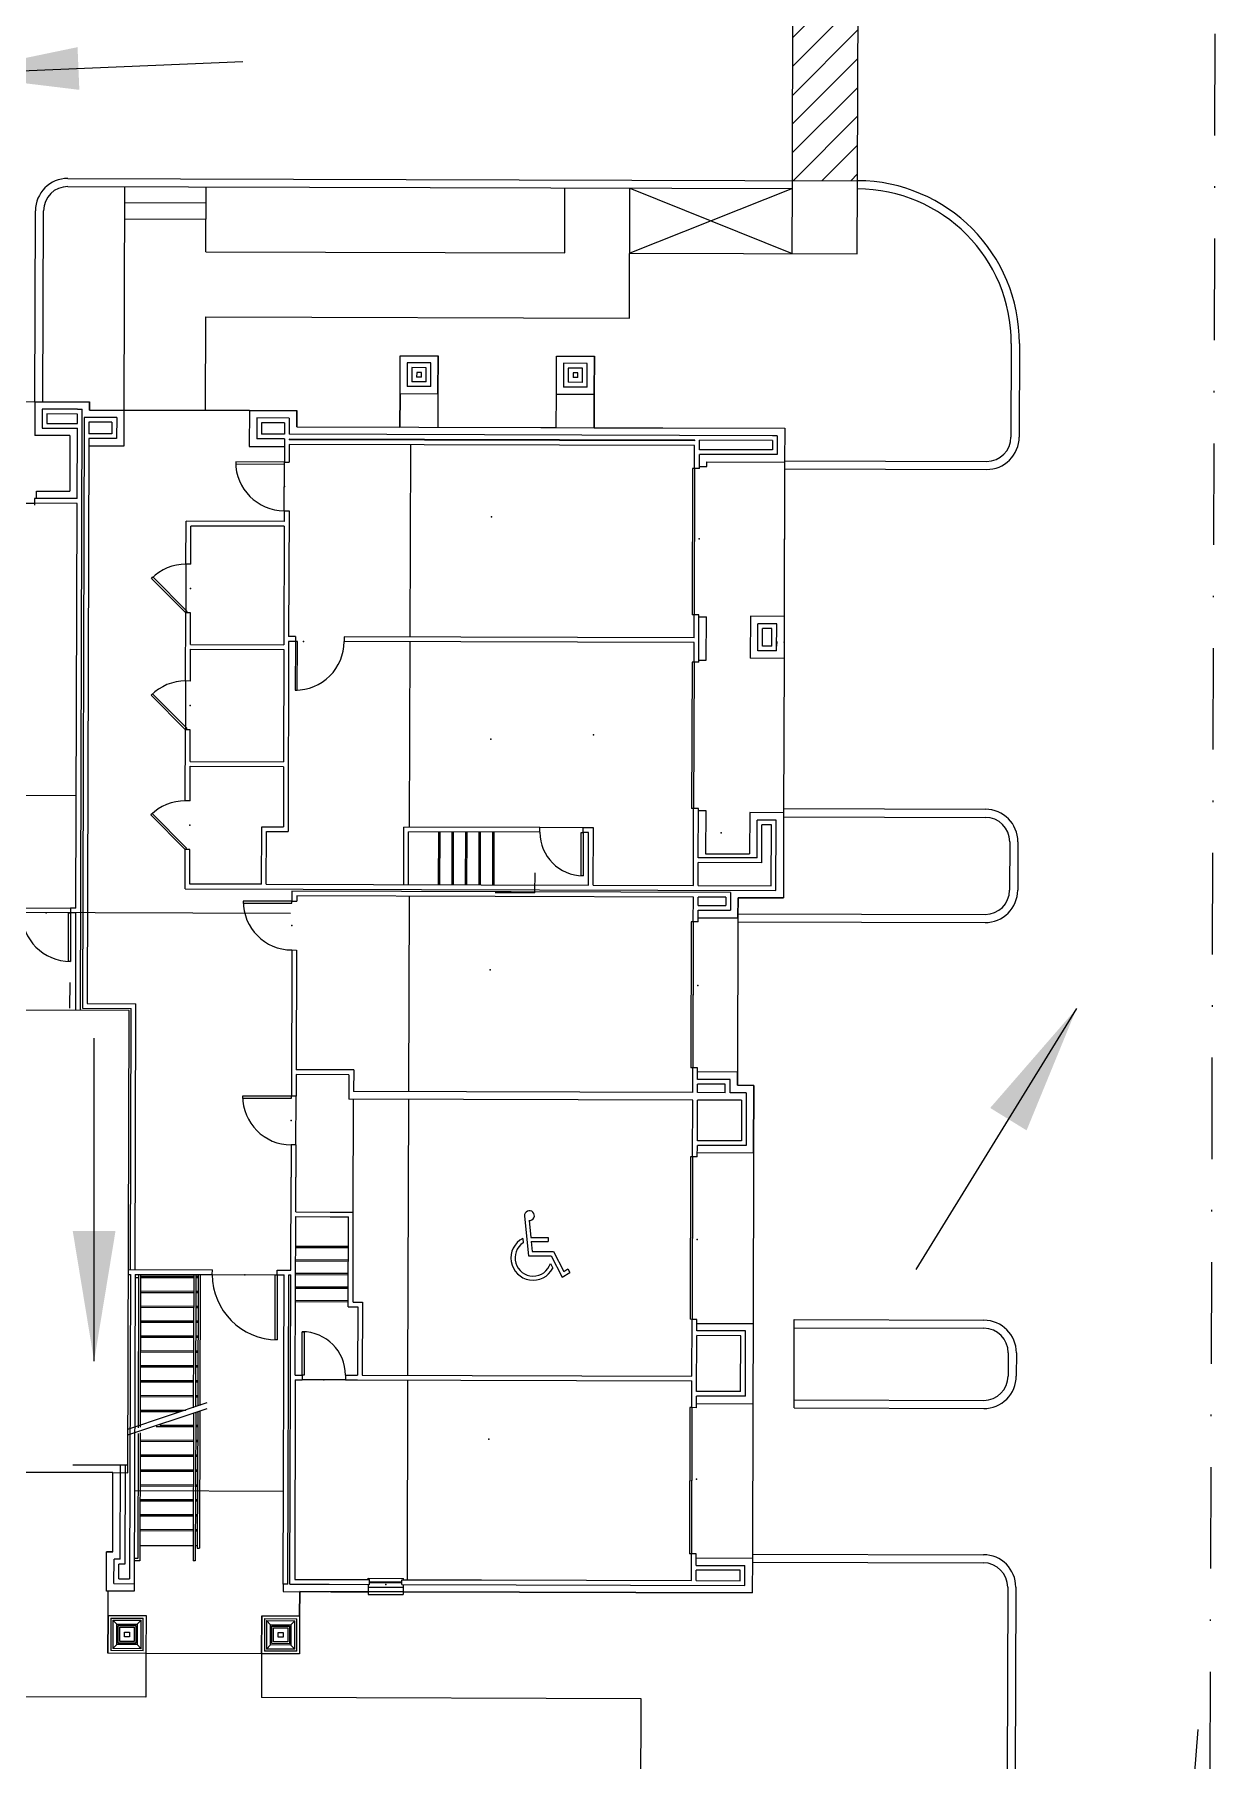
# Model space of a CAD drawing. Header units: feet. Extents: x 26064 to 27719, y 16802 to 28989.
# Drawn here: x 27340.8 to 27413.4, y 17463.2 to 17569.4 of the extents above; entities that cross this region are included whole.
import ezdxf

# ---------------------------------------------------------------- set-up
doc = ezdxf.new("R2010")
doc.units = ezdxf.units.FT
doc.header["$LTSCALE"] = 50
doc.header["$MEASUREMENT"] = 0
doc.header["$PDSIZE"] = -0.5
doc.linetypes.add('CENTERPL', pattern=[0.25, 0.125, -0.0625, 0, -0.0625])
for name, color, linetype in [('BUILDING-INTERIOR', 251, 'Continuous'), ('BUILDINGS', 5, 'Continuous'), ('CL-ROADS', 9, 'CENTERPL'), ('CURB-B', 4, 'Continuous'), ('CURB-F', 32, 'Continuous'), ('PAINT-MARKINGS', 32, 'Continuous'), ('SD-STRUCTURE', 6, 'Continuous'), ('SIDEWALK', 9, 'Continuous'), ('STEPS', 7, 'Continuous')]:
    doc.layers.add(name, color=color, linetype=linetype)
doc.styles.add('ls80', font='simplex', dxfattribs={"oblique": 15, "height": 4})
doc.dimstyles.new('dim', dxfattribs={"dimtxt": 0.18, "dimasz": 0.16, "dimexe": 0.0625, "dimexo": 0.0625, "dimgap": 0.03, "dimtad": 3, "dimdec": 4, "dimzin": 0, "dimdsep": 46, "dimtxsty": 'ls80', "dimcen": 0.09, "dimclrd": 256, "dimclre": 256, "dimclrt": 256, "dimaunit": 1, "dimadec": 4, "dimazin": 0, "dimtfac": 1, "dimtdec": 4, "dimtofl": 0, "dimtmove": 2, "dimatfit": 3, "dimfxl": 0, "dimtolj": 1, "dimtzin": 0, "dimlwd": -1, "dimlwe": -1, "dimarcsym": 0})

# ---------------------------------------------------------------- blocks, each defined once
blk = doc.blocks.new('HCSYMBOL')
at = {"layer": 'BUILDING-INTERIOR', "ltscale": 3}
for p, q in [((-6.3, 30.9, -0.7), (-3.3, 1.7, -0.7)), ((-2.9, 27.7, -0.7), (-1.7, 15.1, -0.7)), ((-7.7, 14.5, -0.7), (-7.3, 11.3, -0.7)), ((-1.7, 15.1, -0.7), (11.2, 15.1, -0.7)), ((11.2, 15.1, -0.7), (11.2, 12.1, -0.7)), ((-3.3, 1.7, -0.7), (13.3, 1.7, -0.7)), ((-1.4, 12.1, -0.7), (-0.6, 4.7, -0.7)), ((-1.4, 12.1, -0.7), (11.2, 12.1, -0.7)), ((-0.6, 4.7, -0.7), (15.1, 4.7, -0.7)), ((13.3, 1.7, -0.7), (21.4, -14.2, -0.7)), ((15.1, 4.7, -0.7), (22.6, -9.9, -0.7)), ((12.8, -4, -0.7), (14.6, -7.6, -0.7)), ((21.4, -14.2, -0.7), (27.2, -10.6, -0.7)), ((22.6, -9.9, -0.7), (25.6, -8.1, -0.7)), ((25.6, -8.1, -0.7), (27.2, -10.6, -0.7))]:
    blk.add_line(p, q, dxfattribs=at)
for centre, radius, start, end in [((-2.7, 31.3, -0.7), 3.64, 264.2917, 185.7083), ((-2.7, 31.3, -0.7), 3.64, 264.2917, 185.7083), ((0, 0, -0.7), 16.4, 117.7581, 332.5132), ((0, 0, -0.7), 13.4, 123.044, 342.5456)]:
    blk.add_arc(centre, radius, start, end, dxfattribs=at)

msp = doc.modelspace()

# ---------------------------------------------------------------- hatches: boundary and pattern name
at = {"layer": 'PAINT-MARKINGS'}
h = msp.add_hatch(dxfattribs=at)
h.set_pattern_fill('ANSI31', scale=10, style=0)
h.paths.add_polyline_path([(27387.39314, 17560.43336), (27391.39312, 17560.42168), (27391.52159, 17604.43701), (27387.5216, 17604.44869)])

# ---------------------------------------------------------------- linework, layer by layer
at = {"layer": 'BUILDING-INTERIOR', "color": 7, "ltscale": 12}
for p, q in [((27363.24576, 17547.31784), (27363.25257, 17549.65027)), ((27363.25257, 17549.65027), (27365.585, 17549.64347)), ((27365.5782, 17547.31103), (27365.585, 17549.64347)), ((27372.86706, 17547.28976), (27372.87386, 17549.62219)), ((27372.87386, 17549.62219), (27375.2063, 17549.61539)), ((27375.19949, 17547.28295), (27375.2063, 17549.61539)), ((27363.68862, 17549.21167), (27363.68437, 17547.75389)), ((27365.14636, 17549.20741), (27363.68862, 17549.21167)), ((27363.97933, 17548.91926), (27363.97677, 17548.04459)), ((27364.85395, 17548.91671), (27363.97933, 17548.91926)), ((27363.97933, 17548.91926), (27363.97933, 17548.91926)), ((27364.27003, 17548.62686), (27364.26918, 17548.3353)), ((27364.56154, 17548.626), (27364.27003, 17548.62686)), ((27364.56069, 17548.33445), (27364.56154, 17548.626)), ((27364.85139, 17548.04204), (27364.85395, 17548.91671)), ((27364.85139, 17548.04204), (27364.85395, 17548.91671)), ((27365.1421, 17547.74964), (27365.14636, 17549.20741)), ((27373.30992, 17549.18359), (27373.30567, 17547.72581)), ((27374.76765, 17549.17933), (27373.30992, 17549.18359)), ((27373.60062, 17548.89118), (27373.59807, 17548.01651)), ((27374.47525, 17548.88863), (27373.60062, 17548.89118)), ((27373.60062, 17548.89118), (27373.60062, 17548.89118)), ((27373.89133, 17548.59877), (27373.89048, 17548.30722)), ((27374.18284, 17548.59792), (27373.89133, 17548.59877)), ((27374.18199, 17548.30637), (27374.18284, 17548.59792)), ((27374.47269, 17548.01396), (27374.47525, 17548.88863)), ((27374.47269, 17548.01396), (27374.47524, 17548.88863)), ((27374.76339, 17547.72156), (27374.76765, 17549.17933)), ((27365.1421, 17547.74964), (27363.68437, 17547.75389)), ((27364.85139, 17548.04204), (27363.97677, 17548.04459)), ((27364.56069, 17548.33445), (27364.26918, 17548.3353)), ((27374.76339, 17547.72156), (27373.30567, 17547.72581)), ((27374.47269, 17548.01396), (27373.59807, 17548.01651)), ((27374.18199, 17548.30637), (27373.89048, 17548.30722)), ((27340.77357, 17546.82096), (27340.76749, 17544.73842)), ((27340.77357, 17546.82096), (27344.14728, 17546.8111)), ((27341.23039, 17546.36161), (27341.22699, 17545.19539)), ((27343.39623, 17546.35529), (27341.23039, 17546.36161)), ((27343.39623, 17546.35529), (27343.68778, 17546.35443)), ((27343.57987, 17509.36865), (27343.68778, 17546.35444)), ((27344.14582, 17546.31145), (27344.14728, 17546.8111)), ((27344.14582, 17546.31145), (27346.27001, 17546.30525)), ((27346.26357, 17544.09776), (27346.27001, 17546.30525)), ((27353.97539, 17546.28277), (27346.27001, 17546.30525)), ((27353.97539, 17546.28276), (27353.96895, 17544.07527)), ((27353.97539, 17546.28276), (27356.89048, 17546.27425)), ((27363.24576, 17547.31784), (27363.23974, 17545.25612)), ((27363.24576, 17547.31784), (27365.5782, 17547.31103)), ((27365.5782, 17547.31103), (27365.57218, 17545.24931)), ((27372.86104, 17545.22803), (27372.86706, 17547.28976)), ((27372.86706, 17547.28976), (27375.19949, 17547.28295)), ((27375.19348, 17545.22123), (27375.19949, 17547.28295)), ((27341.5211, 17546.0692), (27341.5194, 17545.4861)), ((27341.5194, 17545.4861), (27343.39368, 17545.48063)), ((27343.39538, 17546.06374), (27341.5211, 17546.0692)), ((27343.39368, 17545.48063), (27343.39538, 17546.06374)), ((27343.81129, 17545.85426), (27343.70519, 17509.49325)), ((27345.81053, 17545.84843), (27343.81129, 17545.85426)), ((27344.10199, 17545.56186), (27344.09992, 17544.8538)), ((27345.51811, 17545.55773), (27344.10199, 17545.56186)), ((27345.51811, 17545.55773), (27345.51605, 17544.84966)), ((27345.81052, 17545.84843), (27345.80676, 17544.55725)), ((27354.4322, 17545.82328), (27354.42845, 17544.53211)), ((27356.43144, 17545.81745), (27354.43221, 17545.82328)), ((27354.72291, 17545.53087), (27354.72084, 17544.82281)), ((27356.13903, 17545.52674), (27354.72291, 17545.53087)), ((27356.13903, 17545.52674), (27356.13696, 17544.81866)), ((27356.43144, 17545.81745), (27356.42852, 17544.81781)), ((27356.88757, 17545.27465), (27356.89048, 17546.27425)), ((27356.88801, 17545.27465), (27386.91815, 17545.18701)), ((27342.93333, 17544.7321), (27340.76749, 17544.73842)), ((27341.22699, 17545.19539), (27343.39282, 17545.18907)), ((27342.93333, 17544.7321), (27342.92336, 17541.31676)), ((27343.38019, 17540.8574), (27343.39282, 17545.18907)), ((27344.09908, 17544.56224), (27343.9976, 17509.78395)), ((27345.80676, 17544.55725), (27344.09908, 17544.56224)), ((27345.51605, 17544.84966), (27344.09992, 17544.8538)), ((27356.13612, 17544.52711), (27354.42845, 17544.53211)), ((27356.13696, 17544.81866), (27354.72084, 17544.82281)), ((27356.13612, 17544.52711), (27356.13199, 17543.111)), ((27356.42671, 17544.19305), (27356.42354, 17543.11015)), ((27381.37543, 17544.12026), (27356.42671, 17544.19307)), ((27356.42768, 17544.52626), (27356.42756, 17544.48461)), ((27381.37628, 17544.41181), (27356.42756, 17544.48461)), ((27381.3764, 17544.45346), (27356.42768, 17544.52626)), ((27386.45863, 17544.73019), (27356.42852, 17544.81781)), ((27363.88216, 17544.17132), (27363.84764, 17532.34252)), ((27381.37628, 17544.41181), (27381.3764, 17544.45346)), ((27381.66625, 17543.8695), (27381.66796, 17544.45261)), ((27386.16625, 17544.43948), (27381.66796, 17544.45261)), ((27386.16625, 17544.43948), (27386.16454, 17543.85637)), ((27386.45863, 17544.73019), (27386.16708, 17544.73104)), ((27386.45863, 17544.73019), (27386.45525, 17543.56396)), ((27386.91815, 17545.18701), (27386.91207, 17543.10447)), ((27344.09775, 17544.10408), (27346.26357, 17544.09776)), ((27353.13314, 17543.11975), (27353.13278, 17542.9948)), ((27356.13199, 17543.111), (27353.13314, 17543.11975)), ((27353.96895, 17544.07527), (27356.13479, 17544.06895)), ((27356.12324, 17540.11215), (27356.132, 17543.111)), ((27356.13163, 17542.98605), (27356.13199, 17543.111)), ((27356.13199, 17543.111), (27356.42354, 17543.11015)), ((27381.37129, 17542.70404), (27381.37543, 17544.12026)), ((27381.66285, 17542.70319), (27381.6654, 17543.57794)), ((27386.45525, 17543.56396), (27381.6654, 17543.57794)), ((27386.16454, 17543.85637), (27381.66625, 17543.8695)), ((27382.12137, 17542.8269), (27382.12222, 17543.11845)), ((27382.12222, 17543.11845), (27386.91207, 17543.10447)), ((27353.13278, 17542.9948), (27356.13163, 17542.98605)), ((27381.24634, 17542.70441), (27381.22011, 17533.70787)), ((27381.37129, 17542.70404), (27381.24634, 17542.70441)), ((27381.37129, 17542.70404), (27381.34506, 17533.7075)), ((27381.66285, 17542.70319), (27381.37129, 17542.70404)), ((27381.66321, 17542.82824), (27382.12137, 17542.8269)), ((27340.88114, 17540.86456), (27340.88248, 17541.32272)), ((27340.88248, 17541.32272), (27342.92336, 17541.31676)), ((27331.7588, 17540.59976), (27340.75534, 17540.5735)), ((27340.75534, 17540.5735), (27340.75497, 17540.44855)), ((27340.75619, 17540.86506), (27340.75534, 17540.5735)), ((27343.37934, 17540.56585), (27340.75534, 17540.5735)), ((27343.38019, 17540.8574), (27340.75619, 17540.86506)), ((27343.30667, 17515.65875), (27343.37934, 17540.56585)), ((27356.12324, 17540.11215), (27356.12129, 17539.44573)), ((27356.12324, 17540.11215), (27356.41479, 17540.1113)), ((27356.41479, 17540.1113), (27356.39218, 17532.36428)), ((27350.07422, 17536.81856), (27350.08194, 17539.46336)), ((27356.12129, 17539.44573), (27350.08194, 17539.46336)), ((27350.36577, 17536.81771), (27350.37264, 17539.17095)), ((27356.12044, 17539.15417), (27350.37264, 17539.17095)), ((27356.12044, 17539.15417), (27356.09918, 17531.86532)), ((27350.07422, 17536.81856), (27350.06547, 17533.81971)), ((27350.36577, 17536.81771), (27350.07422, 17536.81856)), ((27347.95115, 17535.9464), (27348.03976, 17536.0345)), ((27350.06547, 17533.81971), (27347.95115, 17535.9464)), ((27348.03976, 17536.0345), (27350.15408, 17533.90781)), ((27350.05326, 17529.63381), (27350.06547, 17533.81971)), ((27350.15408, 17533.90781), (27350.06547, 17533.81971)), ((27350.35702, 17533.81886), (27350.06547, 17533.81971)), ((27350.35138, 17531.8821), (27350.35702, 17533.81886)), ((27381.34506, 17533.7075), (27381.22011, 17533.70787)), ((27381.34093, 17532.29148), (27381.34506, 17533.7075)), ((27381.63661, 17533.70665), (27381.34506, 17533.7075)), ((27381.6281, 17530.7912), (27381.63661, 17533.70665)), ((27381.63623, 17533.58162), (27382.09438, 17533.58028)), ((27382.08661, 17530.91481), (27382.09438, 17533.58028)), ((27384.80182, 17533.6142), (27384.79428, 17531.03188)), ((27386.88435, 17533.60813), (27384.80182, 17533.6142)), ((27386.88435, 17533.60813), (27386.87682, 17531.0258)), ((27385.2538, 17531.4887), (27385.25864, 17533.15471)), ((27386.42486, 17533.15131), (27385.25864, 17533.15471)), ((27385.5462, 17531.7794), (27385.54934, 17532.8623)), ((27386.13245, 17532.8606), (27385.54934, 17532.8623)), ((27386.12931, 17531.7777), (27386.13245, 17532.8606)), ((27386.42002, 17531.48529), (27386.42486, 17533.15131)), ((27350.34481, 17529.63296), (27350.35053, 17531.59054)), ((27350.35053, 17531.59054), (27356.09833, 17531.57377)), ((27350.35138, 17531.8821), (27356.09918, 17531.86532)), ((27356.09833, 17531.57377), (27356.07815, 17524.65976)), ((27356.39134, 17532.07272), (27356.35718, 17520.36888)), ((27356.80785, 17532.07151), (27356.39134, 17532.07272)), ((27356.80869, 17532.36306), (27356.39218, 17532.36428)), ((27356.80785, 17532.07151), (27356.7991, 17529.07266)), ((27356.80869, 17532.36306), (27356.80785, 17532.07151)), ((27356.9328, 17532.07114), (27356.80785, 17532.07151)), ((27356.92405, 17529.0723), (27356.9328, 17532.07114)), ((27359.80754, 17532.35431), (27359.80669, 17532.06276)), ((27381.34007, 17531.99993), (27359.80669, 17532.06276)), ((27381.34093, 17532.29148), (27359.80754, 17532.35431)), ((27363.8468, 17532.05097), (27363.81349, 17520.63868)), ((27381.33655, 17530.79205), (27381.34007, 17531.99993)), ((27386.42002, 17531.48529), (27385.2538, 17531.4887)), ((27386.12931, 17531.7777), (27385.5462, 17531.7794)), ((27386.4217, 17532.06751), (27386.42086, 17531.77595)), ((27381.2116, 17530.79241), (27381.18534, 17521.79587)), ((27381.33655, 17530.79205), (27381.2116, 17530.79241)), ((27381.33655, 17530.79205), (27381.31029, 17521.79551)), ((27381.6281, 17530.7912), (27381.33655, 17530.79205)), ((27381.62845, 17530.91615), (27382.08661, 17530.91481)), ((27386.87682, 17531.0258), (27384.79428, 17531.03188)), ((27350.05326, 17529.63381), (27350.0445, 17526.63497)), ((27350.34481, 17529.63296), (27350.05326, 17529.63381)), ((27347.93019, 17528.76165), (27348.01881, 17528.84975)), ((27350.04451, 17526.63497), (27347.93019, 17528.76165)), ((27348.01881, 17528.84975), (27350.13312, 17526.72306)), ((27356.7991, 17529.07266), (27356.92405, 17529.0723)), ((27350.03174, 17522.26165), (27350.04451, 17526.63497)), ((27350.13312, 17526.72306), (27350.04451, 17526.63497)), ((27350.33606, 17526.63411), (27350.04451, 17526.63497)), ((27350.33035, 17524.67653), (27350.33606, 17526.63411)), ((27350.3233, 17522.2608), (27350.3295, 17524.38498)), ((27350.3295, 17524.38498), (27356.0773, 17524.3682)), ((27350.33035, 17524.67653), (27356.07815, 17524.65976)), ((27356.07724, 17524.34738), (27356.06648, 17520.66129)), ((27343.32684, 17522.57276), (27330.54011, 17522.61006)), ((27350.3233, 17522.2608), (27350.03174, 17522.26165)), ((27347.90868, 17521.38949), (27347.99729, 17521.47759)), ((27350.023, 17519.2628), (27347.90868, 17521.38949)), ((27347.99729, 17521.47759), (27350.1116, 17519.3509)), ((27381.31029, 17521.79551), (27381.18534, 17521.79587)), ((27381.29645, 17517.04734), (27381.31029, 17521.79551)), ((27381.60185, 17521.79466), (27381.31029, 17521.79551)), ((27381.59299, 17518.75418), (27381.60185, 17521.79466)), ((27381.60146, 17521.6697), (27382.05962, 17521.66837)), ((27382.05962, 17521.66837), (27382.05184, 17519.00257)), ((27384.76657, 17521.53553), (27384.75915, 17518.99466)), ((27386.84906, 17521.52945), (27384.76657, 17521.53553)), ((27385.2166, 17518.74361), (27385.22339, 17521.07603)), ((27386.38961, 17521.07263), (27385.22339, 17521.07603)), ((27386.37698, 17516.74095), (27386.38961, 17521.07263)), ((27386.84906, 17521.52945), (27386.83374, 17516.28145)), ((27354.72334, 17517.12487), (27354.73366, 17520.66518)), ((27354.73366, 17520.66518), (27356.06648, 17520.66129)), ((27355.01489, 17517.12402), (27355.02436, 17520.37277)), ((27355.02436, 17520.37277), (27356.35718, 17520.36888)), ((27363.46995, 17517.09935), (27363.48028, 17520.63965)), ((27371.85207, 17520.61523), (27363.48028, 17520.63965)), ((27363.76151, 17517.0985), (27363.77098, 17520.34725)), ((27371.8512, 17520.32368), (27363.77098, 17520.34725)), ((27365.68692, 17520.34165), (27365.67744, 17517.09291)), ((27366.51993, 17520.33922), (27366.51045, 17517.09048)), ((27367.35295, 17520.33679), (27367.34346, 17517.08805)), ((27368.18596, 17520.33436), (27368.17648, 17517.08562)), ((27369.01897, 17520.33193), (27369.00949, 17517.08319)), ((27371.8512, 17520.32368), (27371.85207, 17520.61523)), ((27374.51771, 17520.60744), (27371.85207, 17520.61523)), ((27374.38415, 17517.65062), (27374.39191, 17520.31626)), ((27374.39191, 17520.31626), (27374.51686, 17520.3159)), ((27374.51686, 17520.3159), (27374.5091, 17517.65026)), ((27374.51686, 17520.31588), (27374.51771, 17520.60744)), ((27374.85004, 17520.31491), (27374.51686, 17520.31588)), ((27375.14245, 17520.60562), (27374.51771, 17520.60744)), ((27374.84058, 17517.06616), (27374.85004, 17520.31491)), ((27375.13212, 17517.06531), (27375.14245, 17520.60562)), ((27385.5073, 17518.4512), (27385.51409, 17520.78363)), ((27386.0972, 17520.78192), (27385.51409, 17520.78363)), ((27386.08628, 17517.03336), (27386.0972, 17520.78192)), ((27350.01595, 17516.84705), (27350.023, 17519.2628)), ((27350.1116, 17519.3509), (27350.023, 17519.2628)), ((27350.31455, 17519.26195), (27350.023, 17519.2628)), ((27350.30836, 17517.13776), (27350.31455, 17519.26195)), ((27385.2166, 17518.74361), (27381.59299, 17518.75418)), ((27382.05184, 17519.00257), (27384.75915, 17518.99466)), ((27371.54862, 17516.59663), (27371.55221, 17517.82533)), ((27374.5091, 17517.65026), (27374.38415, 17517.65062)), ((27381.58801, 17517.04648), (27381.59214, 17518.46263)), ((27385.5073, 17518.4512), (27381.59214, 17518.46263)), ((27350.01595, 17516.84705), (27386.37698, 17516.74095)), ((27354.72334, 17517.12487), (27350.30836, 17517.13776)), ((27355.01489, 17517.12402), (27374.84058, 17517.06616)), ((27356.59639, 17516.70288), (27356.59457, 17516.07813)), ((27383.586, 17516.62413), (27356.59639, 17516.70288)), ((27371.54862, 17516.59663), (27369.09121, 17516.60381)), ((27375.13212, 17517.06531), (27381.29645, 17517.04734)), ((27381.58801, 17517.04648), (27386.08628, 17517.03336)), ((27383.586, 17516.62413), (27383.58278, 17515.52039)), ((27386.37698, 17516.74095), (27386.37783, 17517.0325)), ((27356.50907, 17515.32868), (27195.1544, 17515.79952)), ((27339.97462, 17515.66848), (27342.97346, 17515.65973)), ((27342.97346, 17515.65973), (27342.97261, 17515.36817)), ((27343.30667, 17515.65875), (27342.97346, 17515.65973)), ((27353.59572, 17516.08688), (27353.59535, 17515.96193)), ((27353.59535, 17515.96193), (27356.5942, 17515.95318)), ((27356.59457, 17516.07813), (27353.59572, 17516.08688)), ((27356.5942, 17515.95318), (27356.59457, 17516.07813)), ((27356.59457, 17516.07813), (27356.88612, 17516.07728)), ((27356.88709, 17516.41048), (27356.88612, 17516.07728)), ((27381.29439, 17516.33926), (27356.88709, 17516.41048)), ((27363.80109, 17516.3903), (27363.76597, 17504.35328)), ((27381.28995, 17514.81902), (27381.29439, 17516.33926)), ((27381.58151, 17514.81817), (27381.58357, 17515.52623)), ((27381.58357, 17515.52623), (27383.58278, 17515.52039)), ((27381.58442, 17515.81778), (27381.58594, 17516.33841)), ((27381.58442, 17515.81778), (27383.29208, 17515.8128)), ((27383.2936, 17516.33343), (27381.58594, 17516.33841)), ((27383.2936, 17516.33343), (27383.29208, 17515.8128)), ((27384.03967, 17515.0609), (27384.04326, 17516.28959)), ((27384.04326, 17516.28959), (27386.83374, 17516.28145)), ((27342.83891, 17512.36969), (27342.84766, 17515.36854)), ((27342.84766, 17515.36854), (27342.97261, 17515.36817)), ((27342.97261, 17515.36817), (27342.96386, 17512.36932)), ((27343.30582, 17515.3672), (27342.97261, 17515.36817)), ((27343.28831, 17509.3695), (27343.30582, 17515.3672)), ((27381.165, 17514.81938), (27381.13874, 17505.82284)), ((27381.28995, 17514.81902), (27381.165, 17514.81938)), ((27381.28995, 17514.81902), (27381.26369, 17505.82248)), ((27381.58151, 17514.81817), (27381.28995, 17514.81902)), ((27381.58223, 17515.06807), (27384.03967, 17515.0609)), ((27342.96386, 17512.36932), (27342.83891, 17512.36969)), ((27356.58581, 17513.07929), (27356.55957, 17504.08275)), ((27356.58581, 17513.07929), (27356.87737, 17513.07843)), ((27356.87737, 17513.07843), (27356.85586, 17505.70627)), ((27342.91844, 17511.07827), (27342.91382, 17509.49555)), ((27343.70519, 17509.49325), (27346.70401, 17509.4845)), ((27343.9976, 17509.78395), (27346.99643, 17509.7752)), ((27346.65709, 17493.40734), (27346.70401, 17509.4845)), ((27346.94865, 17493.40648), (27346.99643, 17509.7752)), ((27356.85501, 17505.41471), (27356.85112, 17504.0819)), ((27360.10376, 17505.40524), (27356.85501, 17505.41471)), ((27360.39617, 17505.69595), (27356.85586, 17505.70627)), ((27360.10376, 17505.40524), (27360.09939, 17503.90582)), ((27360.39617, 17505.69595), (27360.39228, 17504.36312)), ((27381.26369, 17505.82248), (27381.13874, 17505.82284)), ((27381.25926, 17504.30223), (27381.26369, 17505.82248)), ((27381.55525, 17505.82163), (27381.26369, 17505.82248)), ((27381.55318, 17505.11357), (27381.55525, 17505.82163)), ((27383.55241, 17505.10773), (27381.55318, 17505.11357)), ((27384.01195, 17505.56455), (27381.55452, 17505.57172)), ((27383.55004, 17504.29555), (27383.55241, 17505.10773)), ((27384.00958, 17504.75237), (27384.01195, 17505.56455)), ((27353.56072, 17504.09149), (27353.56035, 17503.96654)), ((27353.56035, 17503.96654), (27356.5592, 17503.9578)), ((27356.55957, 17504.08275), (27353.56072, 17504.09149)), ((27356.5592, 17503.9578), (27356.55957, 17504.08275)), ((27356.85112, 17504.0819), (27356.55957, 17504.08275)), ((27356.84237, 17501.08306), (27356.85112, 17504.0819)), ((27381.25792, 17503.84408), (27360.09939, 17503.90582)), ((27360.37064, 17496.94931), (27360.39094, 17503.90497)), ((27381.25926, 17504.30223), (27360.39228, 17504.36312)), ((27363.76463, 17503.89512), (27363.71505, 17486.90166)), ((27381.24771, 17500.34542), (27381.25792, 17503.84408)), ((27381.54218, 17501.34418), (27381.54947, 17503.84322)), ((27384.25677, 17503.83532), (27381.54947, 17503.84322)), ((27381.55081, 17504.30138), (27381.55233, 17504.82201)), ((27383.25849, 17504.2964), (27381.55081, 17504.30138)), ((27383.26001, 17504.81703), (27381.55233, 17504.82201)), ((27383.25849, 17504.2964), (27383.26001, 17504.81703)), ((27384.54966, 17504.29263), (27383.55004, 17504.29555)), ((27385.00918, 17504.74945), (27384.00958, 17504.75237)), ((27384.25677, 17503.83532), (27384.24947, 17501.33628)), ((27384.54966, 17504.29263), (27384.54018, 17501.04388)), ((27384.99704, 17500.58438), (27385.00918, 17504.74945)), ((27356.55082, 17501.08391), (27356.54499, 17499.09058)), ((27356.84237, 17501.08306), (27356.55082, 17501.08391)), ((27356.84237, 17501.08306), (27356.83655, 17499.08973)), ((27381.53926, 17500.34457), (27381.54133, 17501.05263)), ((27384.54018, 17501.04388), (27381.54133, 17501.05263)), ((27384.24947, 17501.33628), (27381.54218, 17501.34418)), ((27381.12276, 17500.34578), (27381.09358, 17490.34963)), ((27381.24771, 17500.34542), (27381.12276, 17500.34578)), ((27381.24771, 17500.34542), (27381.21853, 17490.34926)), ((27381.53926, 17500.34457), (27381.24771, 17500.34542)), ((27384.99704, 17500.58438), (27381.53999, 17500.59447)), ((27356.52825, 17493.37853), (27356.54492, 17499.09058)), ((27356.83025, 17496.96018), (27356.83646, 17499.08973)), ((27356.80096, 17486.92238), (27356.8294, 17496.66863)), ((27356.8294, 17496.66863), (27358.9505, 17496.66244)), ((27356.83025, 17496.96018), (27358.95135, 17496.954)), ((27358.95049, 17496.66189), (27360.07823, 17496.6586)), ((27358.95134, 17496.95345), (27360.37064, 17496.94931)), ((27360.06207, 17491.11905), (27360.07823, 17496.6586)), ((27360.35447, 17491.40976), (27360.37064, 17496.94931)), ((27360.07264, 17494.74266), (27356.82389, 17494.75214)), ((27346.53214, 17493.4077), (27351.69684, 17493.39263)), ((27351.69599, 17493.10107), (27351.69684, 17493.39263)), ((27355.69445, 17493.0894), (27355.6953, 17493.38096)), ((27355.6953, 17493.38096), (27356.52832, 17493.37853)), ((27360.07021, 17493.90965), (27356.82146, 17493.91913)), ((27346.53129, 17493.11615), (27346.65624, 17493.11578)), ((27346.65624, 17493.11578), (27346.60148, 17474.37356)), ((27346.94779, 17493.11493), (27346.89218, 17474.08115)), ((27346.94779, 17493.11493), (27351.69599, 17493.10107)), ((27351.69599, 17493.10107), (27355.69445, 17493.0894)), ((27355.55782, 17489.09131), (27355.5695, 17493.08977)), ((27355.5695, 17493.08977), (27355.69445, 17493.0894)), ((27355.69445, 17493.0894), (27355.68277, 17489.09095)), ((27355.69445, 17493.0894), (27356.11089, 17493.08819)), ((27356.05533, 17474.0544), (27356.11089, 17493.08819)), ((27356.34688, 17474.05355), (27356.40244, 17493.08734)), ((27356.40244, 17493.08734), (27356.52739, 17493.08697)), ((27356.47183, 17474.05319), (27356.5274, 17493.08697)), ((27356.5274, 17493.08697), (27356.52747, 17493.08697)), ((27360.06536, 17492.24362), (27356.81661, 17492.2531)), ((27360.06779, 17493.07663), (27356.81904, 17493.08611)), ((27360.06293, 17491.41061), (27356.81418, 17491.42009)), ((27360.06207, 17491.11905), (27360.64518, 17491.11735)), ((27360.35447, 17491.40976), (27360.93758, 17491.40806)), ((27360.64518, 17491.11735), (27360.63289, 17486.91065)), ((27360.93758, 17491.40806), (27360.92445, 17486.9098)), ((27381.21853, 17490.34926), (27381.09358, 17490.34963)), ((27381.20832, 17486.8506), (27381.21853, 17490.34926)), ((27381.51009, 17490.34841), (27381.21853, 17490.34926)), ((27381.50802, 17489.64035), (27381.51009, 17490.34841)), ((27381.50936, 17490.09851), (27384.96639, 17490.08842)), ((27384.96639, 17490.08842), (27384.95198, 17485.15281)), ((27355.68277, 17489.09095), (27355.55782, 17489.09131)), ((27357.21743, 17486.92119), (27357.22523, 17489.58683)), ((27357.22523, 17489.58683), (27357.35019, 17489.58647)), ((27357.35019, 17489.58647), (27357.34239, 17486.92082)), ((27381.49714, 17485.91261), (27381.50717, 17489.34879)), ((27384.21446, 17489.34089), (27381.50717, 17489.34879)), ((27384.50687, 17489.6316), (27381.50802, 17489.64035)), ((27384.20443, 17485.90471), (27384.21446, 17489.34089)), ((27384.49514, 17485.6123), (27384.50687, 17489.6316)), ((27356.80096, 17486.92238), (27357.21746, 17486.92116)), ((27357.21743, 17486.92117), (27357.2166, 17486.62962)), ((27357.34239, 17486.92082), (27357.21743, 17486.92119)), ((27359.8831, 17486.91341), (27359.88225, 17486.62185)), ((27359.8831, 17486.91341), (27360.6329, 17486.91065)), ((27359.8831, 17486.91341), (27360.6329, 17486.91065)), ((27360.92445, 17486.9098), (27381.20832, 17486.8506)), ((27356.8001, 17486.63083), (27356.76426, 17474.34387)), ((27356.8001, 17486.63083), (27357.21661, 17486.62961)), ((27359.88225, 17486.62185), (27357.2166, 17486.62962)), ((27359.88225, 17486.62186), (27381.20747, 17486.55905)), ((27359.88225, 17486.62185), (27360.63205, 17486.6191)), ((27363.7142, 17486.6101), (27363.67835, 17474.32316)), ((27381.20267, 17484.91384), (27381.20747, 17486.55905)), ((27384.20443, 17485.90471), (27381.49714, 17485.91261)), ((27350.92166, 17484.69643), (27350.89708, 17476.2764)), ((27381.07772, 17484.91421), (27381.05148, 17475.91767)), ((27381.20267, 17484.91384), (27381.07772, 17484.91421)), ((27381.20267, 17484.91384), (27381.17643, 17475.9173)), ((27381.49422, 17484.91299), (27381.20267, 17484.91384)), ((27381.49422, 17484.91299), (27381.49629, 17485.62105)), ((27381.49495, 17485.1629), (27384.95198, 17485.15281)), ((27384.49514, 17485.6123), (27381.49629, 17485.62105)), ((27350.54399, 17483.73296), (27348.24999, 17483.73966)), ((27350.54639, 17484.55539), (27350.51991, 17475.48613)), ((27350.67148, 17484.6024), (27350.64486, 17475.48577)), ((27350.79389, 17483.73223), (27350.66894, 17483.7326)), ((27350.79657, 17484.64941), (27350.77212, 17476.27677)), ((27347.1274, 17483.31775), (27347.10492, 17475.62105)), ((27347.25249, 17483.36476), (27347.22951, 17475.49574)), ((27350.54131, 17482.81665), (27347.25091, 17482.82625)), ((27350.79121, 17482.81592), (27350.66626, 17482.81628)), ((27350.53864, 17481.90033), (27347.24823, 17481.90994)), ((27350.78854, 17481.8996), (27350.66359, 17481.89997)), ((27346.497, 17481.37069), (27343.11913, 17481.38055)), ((27345.56508, 17476.04258), (27345.57931, 17480.91573)), ((27346.0219, 17475.58309), (27346.0388, 17481.37255)), ((27346.33037, 17481.37118), (27346.3126, 17475.29068)), ((27350.53596, 17480.98402), (27347.24556, 17480.99362)), ((27350.78586, 17480.98329), (27350.66092, 17480.98366)), ((27350.53329, 17480.06771), (27347.24288, 17480.07731)), ((27350.78319, 17480.06698), (27350.65824, 17480.06734)), ((27350.53061, 17479.15139), (27347.24021, 17479.16099)), ((27350.78051, 17479.15066), (27350.65556, 17479.15103)), ((27350.52526, 17477.31876), (27347.23486, 17477.32837)), ((27350.52794, 17478.23508), (27347.23753, 17478.24468)), ((27350.77516, 17477.31803), (27350.65021, 17477.3184)), ((27350.77784, 17478.23435), (27350.65289, 17478.23471)), ((27350.52259, 17476.40245), (27347.23219, 17476.41205)), ((27350.77249, 17476.40172), (27350.64754, 17476.40208)), ((27350.77212, 17476.27677), (27350.89708, 17476.2764)), ((27345.18317, 17473.62797), (27345.19022, 17476.04368)), ((27345.56508, 17476.04258), (27345.19022, 17476.04368)), ((27345.64266, 17474.0848), (27345.64704, 17475.58418)), ((27346.0219, 17475.58309), (27345.64704, 17475.58418)), ((27345.93507, 17474.3755), (27345.93774, 17475.29178)), ((27346.3126, 17475.29068), (27345.93774, 17475.29178)), ((27347.22951, 17475.49574), (27346.89632, 17475.49671)), ((27347.10492, 17475.62105), (27346.89669, 17475.62166)), ((27350.64486, 17475.48577), (27350.51991, 17475.48613)), ((27381.17643, 17475.9173), (27381.05148, 17475.91767)), ((27381.17161, 17474.27209), (27381.17643, 17475.9173)), ((27381.46799, 17475.91645), (27381.17643, 17475.9173)), ((27381.46591, 17475.20839), (27381.46799, 17475.91645)), ((27381.46591, 17475.20839), (27384.46477, 17475.19964)), ((27381.46726, 17475.66655), (27384.92429, 17475.6564)), ((27384.46118, 17473.97094), (27384.46477, 17475.19964)), ((27384.92429, 17475.6564), (27384.918, 17473.51144)), ((27345.64266, 17474.0848), (27346.89218, 17474.08115)), ((27345.93507, 17474.3755), (27346.60148, 17474.37356)), ((27346.89218, 17474.08115), (27346.89085, 17473.62299)), ((27356.05537, 17474.05441), (27356.05404, 17473.59625)), ((27356.34688, 17474.05355), (27356.05533, 17474.0544)), ((27356.47183, 17474.05319), (27358.8845, 17474.04613)), ((27356.76426, 17474.34387), (27358.88535, 17474.33769)), ((27358.88535, 17474.33714), (27361.36673, 17474.3299)), ((27361.28343, 17474.33014), (27361.28368, 17474.41345)), ((27361.28368, 17474.41345), (27363.44951, 17474.40712)), ((27361.36588, 17474.03835), (27361.36673, 17474.3299)), ((27361.36625, 17474.1633), (27363.36548, 17474.15746)), ((27361.36637, 17474.20495), (27363.3656, 17474.19911)), ((27363.36511, 17474.03251), (27363.36597, 17474.32406)), ((27363.36597, 17474.32406), (27368.25993, 17474.30979)), ((27363.44927, 17474.32382), (27363.44951, 17474.40712)), ((27368.25993, 17474.30979), (27381.17161, 17474.27209)), ((27381.46317, 17474.27124), (27381.46506, 17474.91683)), ((27381.46317, 17474.27124), (27384.17048, 17474.26334)), ((27384.17236, 17474.90893), (27381.46506, 17474.91683)), ((27384.17048, 17474.26334), (27384.17236, 17474.90893)), ((27346.89085, 17473.62299), (27345.18317, 17473.62797)), ((27356.05404, 17473.59625), (27358.88316, 17473.58798)), ((27357.07005, 17472.09385), (27357.07443, 17473.59326)), ((27358.8845, 17474.04558), (27361.36588, 17474.03835)), ((27358.96967, 17473.58716), (27361.28128, 17473.58042)), ((27361.28128, 17473.58042), (27361.28079, 17473.41384)), ((27361.28079, 17473.41384), (27363.44663, 17473.40752)), ((27361.28262, 17474.0386), (27361.28128, 17473.58042)), ((27361.28258, 17474.03859), (27361.2821, 17473.87199)), ((27361.2821, 17473.87199), (27363.44793, 17473.86566)), ((27363.36511, 17474.03251), (27384.46118, 17473.97094)), ((27363.44711, 17473.57414), (27363.44663, 17473.40752)), ((27363.44845, 17474.03228), (27363.44711, 17473.57414)), ((27363.44711, 17473.57414), (27384.918, 17473.51144)), ((27363.44842, 17474.03227), (27363.44793, 17473.86566)), ((27345.27611, 17469.79581), (27345.28292, 17472.12825)), ((27345.28292, 17472.12825), (27345.27611, 17469.79581)), ((27345.27611, 17469.79581), (27345.28292, 17472.12825)), ((27345.28292, 17472.12825), (27345.27611, 17469.79581)), ((27345.28292, 17472.12825), (27347.61536, 17472.12144)), ((27345.28292, 17472.12825), (27347.61536, 17472.12144)), ((27345.44903, 17471.96116), (27345.4432, 17469.96194)), ((27345.44903, 17471.96116), (27345.4432, 17469.96194)), ((27345.44903, 17471.96116), (27347.44825, 17471.95532)), ((27345.44903, 17471.96116), (27347.44825, 17471.95532)), ((27347.44243, 17469.95609), (27347.44827, 17471.95532)), ((27347.44243, 17469.95609), (27347.44827, 17471.95532)), ((27347.61536, 17472.12144), (27347.60855, 17469.789)), ((27347.61536, 17472.12144), (27347.60855, 17469.789)), ((27354.73081, 17469.76822), (27354.73762, 17472.10065)), ((27354.73762, 17472.10065), (27354.73081, 17469.76822)), ((27354.73081, 17469.76822), (27354.73762, 17472.10065)), ((27354.73762, 17472.10065), (27354.73081, 17469.76822)), ((27354.73762, 17472.10065), (27357.07005, 17472.09385)), ((27354.73762, 17472.10065), (27357.07005, 17472.09385)), ((27354.90373, 17471.93356), (27354.8979, 17469.93434)), ((27354.90373, 17471.93356), (27354.8979, 17469.93434)), ((27354.90373, 17471.93356), (27356.90295, 17471.92773)), ((27354.90373, 17471.93356), (27356.90295, 17471.92773)), ((27356.89713, 17469.9285), (27356.90297, 17471.92773)), ((27356.89713, 17469.9285), (27356.90297, 17471.92773)), ((27357.07005, 17472.09385), (27357.06325, 17469.76141)), ((27357.07005, 17472.09385), (27357.06325, 17469.76141)), ((27345.57362, 17471.83584), (27345.56852, 17470.08652)), ((27345.57362, 17471.83584), (27345.56852, 17470.08652)), ((27345.57362, 17471.83584), (27347.32295, 17471.83074)), ((27345.8228, 17471.58521), (27345.57362, 17471.83584)), ((27345.57362, 17471.83584), (27347.32295, 17471.83074)), ((27345.8228, 17471.58521), (27345.57362, 17471.83584)), ((27345.81915, 17470.33569), (27345.8228, 17471.58521)), ((27345.81915, 17470.33569), (27345.8228, 17471.58521)), ((27345.8228, 17471.58521), (27347.07232, 17471.58156)), ((27345.8228, 17471.58521), (27347.07232, 17471.58156)), ((27345.90269, 17470.41875), (27345.90585, 17471.50166)), ((27345.90269, 17470.41875), (27345.90585, 17471.50166)), ((27345.90585, 17471.50166), (27346.98877, 17471.4985)), ((27345.90585, 17471.50166), (27346.98877, 17471.4985)), ((27346.00712, 17470.52257), (27346.00968, 17471.39723)), ((27346.00712, 17470.52257), (27346.00968, 17471.39723)), ((27346.00968, 17471.39723), (27346.88434, 17471.39468)), ((27346.00968, 17471.39723), (27346.88434, 17471.39468)), ((27346.29953, 17470.81327), (27346.30038, 17471.10483)), ((27346.29953, 17470.81327), (27346.30038, 17471.10483)), ((27346.30038, 17471.10483), (27346.59194, 17471.10398)), ((27346.30038, 17471.10483), (27346.59194, 17471.10398)), ((27346.59194, 17471.10398), (27346.59109, 17470.81242)), ((27346.59194, 17471.10398), (27346.59109, 17470.81242)), ((27346.88434, 17471.39468), (27346.88179, 17470.52002)), ((27346.88434, 17471.39468), (27346.88179, 17470.52002)), ((27346.98877, 17471.4985), (27346.98561, 17470.41559)), ((27346.98877, 17471.4985), (27346.98561, 17470.41559)), ((27347.07232, 17471.58156), (27347.06867, 17470.33204)), ((27347.07232, 17471.58156), (27347.06867, 17470.33204)), ((27347.07232, 17471.58156), (27347.32295, 17471.83074)), ((27347.07232, 17471.58156), (27347.32295, 17471.83074)), ((27347.31784, 17470.08141), (27347.32295, 17471.83074)), ((27347.31784, 17470.08141), (27347.32295, 17471.83074)), ((27355.02832, 17471.80825), (27355.02322, 17470.05892)), ((27355.02832, 17471.80825), (27355.02322, 17470.05892)), ((27355.02832, 17471.80825), (27356.77765, 17471.80315)), ((27355.2775, 17471.55761), (27355.02832, 17471.80825)), ((27355.02832, 17471.80825), (27356.77765, 17471.80315)), ((27355.2775, 17471.55761), (27355.02832, 17471.80825)), ((27355.27385, 17470.30809), (27355.2775, 17471.55761)), ((27355.27385, 17470.30809), (27355.2775, 17471.55761)), ((27355.2775, 17471.55761), (27356.52702, 17471.55397)), ((27355.2775, 17471.55761), (27356.52702, 17471.55397)), ((27355.35739, 17470.39115), (27355.36055, 17471.47407)), ((27355.35739, 17470.39115), (27355.36055, 17471.47407)), ((27355.36055, 17471.47407), (27356.44347, 17471.47091)), ((27355.36055, 17471.47407), (27356.44347, 17471.47091)), ((27355.46182, 17470.49497), (27355.46438, 17471.36964)), ((27355.46182, 17470.49497), (27355.46438, 17471.36964)), ((27355.46438, 17471.36964), (27356.33904, 17471.36709)), ((27355.46438, 17471.36964), (27356.33904, 17471.36709)), ((27355.75423, 17470.78568), (27355.75508, 17471.07723)), ((27355.75423, 17470.78568), (27355.75508, 17471.07723)), ((27355.75508, 17471.07723), (27356.04664, 17471.07638)), ((27355.75508, 17471.07723), (27356.04664, 17471.07638)), ((27356.04664, 17471.07638), (27356.04578, 17470.78483)), ((27356.04664, 17471.07638), (27356.04578, 17470.78483)), ((27356.33904, 17471.36709), (27356.33649, 17470.49242)), ((27356.33904, 17471.36709), (27356.33649, 17470.49242)), ((27356.44347, 17471.47091), (27356.44031, 17470.38799)), ((27356.44347, 17471.47091), (27356.44031, 17470.38799)), ((27356.52702, 17471.55397), (27356.52337, 17470.30445)), ((27356.52702, 17471.55397), (27356.52337, 17470.30445)), ((27356.52702, 17471.55397), (27356.77765, 17471.80315)), ((27356.52702, 17471.55397), (27356.77765, 17471.80315)), ((27356.77254, 17470.05381), (27356.77765, 17471.80315)), ((27356.77254, 17470.05381), (27356.77765, 17471.80315)), ((27347.44243, 17469.95609), (27345.4432, 17469.96193)), ((27347.44243, 17469.95609), (27345.4432, 17469.96193)), ((27345.81915, 17470.33569), (27345.56852, 17470.08652)), ((27345.81915, 17470.33569), (27345.56852, 17470.08652)), ((27347.31784, 17470.08141), (27345.56852, 17470.08651)), ((27347.31784, 17470.08141), (27345.56852, 17470.08651)), ((27347.06867, 17470.33204), (27345.81915, 17470.33569)), ((27347.06867, 17470.33204), (27345.81915, 17470.33569)), ((27346.98561, 17470.41559), (27345.90269, 17470.41875)), ((27346.98561, 17470.41559), (27345.90269, 17470.41875)), ((27346.88179, 17470.52002), (27346.00712, 17470.52257)), ((27346.88179, 17470.52002), (27346.00712, 17470.52257)), ((27346.59109, 17470.81242), (27346.29953, 17470.81327)), ((27346.59109, 17470.81242), (27346.29953, 17470.81327)), ((27347.06867, 17470.33204), (27347.31784, 17470.08141)), ((27347.06867, 17470.33204), (27347.31784, 17470.08141)), ((27356.89713, 17469.9285), (27354.8979, 17469.93433)), ((27356.89713, 17469.9285), (27354.8979, 17469.93433)), ((27355.27385, 17470.30809), (27355.02322, 17470.05892)), ((27355.27385, 17470.30809), (27355.02322, 17470.05892)), ((27356.77254, 17470.05381), (27355.02322, 17470.05891)), ((27356.77254, 17470.05381), (27355.02322, 17470.05891)), ((27356.52337, 17470.30445), (27355.27385, 17470.30809)), ((27356.52337, 17470.30445), (27355.27385, 17470.30809)), ((27356.44031, 17470.38799), (27355.35739, 17470.39115)), ((27356.44031, 17470.38799), (27355.35739, 17470.39115)), ((27356.33649, 17470.49242), (27355.46182, 17470.49497)), ((27356.33649, 17470.49242), (27355.46182, 17470.49497)), ((27356.04578, 17470.78483), (27355.75423, 17470.78568)), ((27356.04578, 17470.78483), (27355.75423, 17470.78568)), ((27356.52337, 17470.30445), (27356.77254, 17470.05381)), ((27356.52337, 17470.30445), (27356.77254, 17470.05381)), ((27347.60855, 17469.789), (27345.27611, 17469.79581)), ((27347.60855, 17469.789), (27345.27611, 17469.79581)), ((27354.73081, 17469.76822), (27347.60855, 17469.789)), ((27357.06325, 17469.76141), (27354.73081, 17469.76822)), ((27357.06325, 17469.76141), (27354.73081, 17469.76822))]:
    msp.add_line(p, q, dxfattribs=at)
at = {"layer": 'BUILDING-INTERIOR', "color": 7, "ltscale": 6}
for p, q in [((27381.24634, 17542.70441), (27381.22011, 17533.70787)), ((27381.24634, 17542.70441), (27381.24634, 17542.70441)), ((27381.22011, 17533.70787), (27381.22011, 17533.70787)), ((27381.2116, 17530.79241), (27381.18534, 17521.79587)), ((27381.2116, 17530.79241), (27381.2116, 17530.79241)), ((27381.18534, 17521.79587), (27381.18534, 17521.79587)), ((27381.165, 17514.81938), (27381.13874, 17505.82284)), ((27381.165, 17514.81938), (27381.165, 17514.81938)), ((27381.13874, 17505.82284), (27381.13874, 17505.82284)), ((27381.12276, 17500.34578), (27381.09358, 17490.34963)), ((27381.12276, 17500.34578), (27381.12276, 17500.34578)), ((27347.15538, 17492.90607), (27346.94719, 17492.90668)), ((27347.15598, 17493.11432), (27347.12844, 17483.6741)), ((27347.28094, 17493.11396), (27347.25353, 17483.72112)), ((27350.57073, 17492.8961), (27347.28033, 17492.9057)), ((27350.54743, 17484.91174), (27350.57134, 17493.10435)), ((27350.67252, 17484.95875), (27350.69629, 17493.10399)), ((27350.82063, 17492.89537), (27350.69568, 17492.89574)), ((27350.82124, 17493.10363), (27350.79775, 17485.05315)), ((27350.9462, 17493.10326), (27350.9227, 17485.05278)), ((27350.56538, 17491.06347), (27347.27498, 17491.07308)), ((27350.56805, 17491.97979), (27347.27765, 17491.98939)), ((27350.81529, 17491.06274), (27350.69033, 17491.06311)), ((27350.81796, 17491.97906), (27350.693, 17491.97942)), ((27350.56271, 17490.14716), (27347.27231, 17490.15676)), ((27350.81261, 17490.14643), (27350.68766, 17490.14679)), ((27381.09358, 17490.34963), (27381.09358, 17490.34963)), ((27350.56003, 17489.23085), (27347.26963, 17489.24045)), ((27350.80994, 17489.23012), (27350.68498, 17489.23048)), ((27350.55736, 17488.31453), (27347.26696, 17488.32413)), ((27350.80726, 17488.3138), (27350.68231, 17488.31417)), ((27350.55469, 17487.39822), (27347.26429, 17487.40782)), ((27350.80459, 17487.39749), (27350.67963, 17487.39786)), ((27350.55201, 17486.48191), (27347.26161, 17486.49151)), ((27350.80192, 17486.48118), (27350.67696, 17486.48154)), ((27350.54934, 17485.56559), (27347.25894, 17485.5752)), ((27350.79924, 17485.56486), (27350.67428, 17485.56523)), ((27381.07772, 17484.91421), (27381.05148, 17475.91767)), ((27381.07772, 17484.91421), (27381.07772, 17484.91421)), ((27349.72949, 17484.65166), (27347.25626, 17484.65888)), ((27356.07198, 17479.75999), (27346.9089, 17479.78675)), ((27381.05148, 17475.91767), (27381.05148, 17475.91767)), ((27345.28292, 17472.12825), (27345.28729, 17473.62767))]:
    msp.add_line(p, q, dxfattribs=at)
at = {"layer": 'BUILDING-INTERIOR', "color": 7, "ltscale": 4}
for p, q in [((27365.60362, 17520.3419), (27365.59414, 17517.09316)), ((27366.43663, 17520.33947), (27366.42715, 17517.09073)), ((27367.26964, 17520.33703), (27367.26016, 17517.0883)), ((27368.10266, 17520.3346), (27368.09318, 17517.08586)), ((27368.93567, 17520.33217), (27368.92619, 17517.08343)), ((27360.07289, 17494.82596), (27356.82413, 17494.83544)), ((27360.07045, 17493.99295), (27356.8217, 17494.00243)), ((27350.57097, 17492.97941), (27347.28057, 17492.98901)), ((27350.82088, 17492.97868), (27350.69592, 17492.97904)), ((27360.0656, 17492.32692), (27356.81685, 17492.3364)), ((27360.06803, 17493.15994), (27356.81928, 17493.16942)), ((27350.56562, 17491.14678), (27347.27522, 17491.15638)), ((27350.5683, 17492.06309), (27347.2779, 17492.0727)), ((27350.81553, 17491.14605), (27350.69057, 17491.14641)), ((27350.8182, 17492.06236), (27350.69325, 17492.06273)), ((27360.06317, 17491.49391), (27356.81442, 17491.50339)), ((27350.56295, 17490.23046), (27347.27255, 17490.24007)), ((27350.81286, 17490.22974), (27350.6879, 17490.2301)), ((27350.56027, 17489.31415), (27347.26987, 17489.32375)), ((27350.81018, 17489.31342), (27350.68522, 17489.31379)), ((27350.5576, 17488.39783), (27347.2672, 17488.40744)), ((27350.80751, 17488.3971), (27350.68255, 17488.39747)), ((27350.55493, 17487.48152), (27347.26453, 17487.49113)), ((27350.80483, 17487.48079), (27350.67988, 17487.48116)), ((27350.55225, 17486.56521), (27347.26186, 17486.57481)), ((27350.80216, 17486.56448), (27350.6772, 17486.56484)), ((27350.0744, 17484.73396), (27347.25651, 17484.74218)), ((27350.54958, 17485.64889), (27347.25918, 17485.6585)), ((27350.79949, 17485.64816), (27350.67453, 17485.64853)), ((27350.54423, 17483.81626), (27348.46994, 17483.82232)), ((27350.79414, 17483.81554), (27350.66918, 17483.8159)), ((27350.54156, 17482.89995), (27347.25116, 17482.90955)), ((27350.79146, 17482.89922), (27350.66651, 17482.89959)), ((27350.53888, 17481.98364), (27347.24847, 17481.99324)), ((27350.78878, 17481.98291), (27350.66383, 17481.98327)), ((27350.53621, 17481.06732), (27347.2458, 17481.07692)), ((27350.78611, 17481.06659), (27350.66116, 17481.06696)), ((27350.53353, 17480.15101), (27347.24313, 17480.16061)), ((27350.78343, 17480.15028), (27350.65848, 17480.15064)), ((27350.52818, 17478.31838), (27347.23778, 17478.32798)), ((27350.53086, 17479.23469), (27347.24045, 17479.2443)), ((27350.77808, 17478.31765), (27350.65313, 17478.31801)), ((27350.78075, 17479.23396), (27350.6558, 17479.23433)), ((27350.5255, 17477.40206), (27347.2351, 17477.41167)), ((27350.77541, 17477.40133), (27350.65046, 17477.4017))]:
    msp.add_line(p, q, dxfattribs=at)
at = {"layer": 'BUILDING-INTERIOR', "color": 7, "ltscale": 48}
for p, q in [((27346.50241, 17483.2406), (27351.38033, 17484.86881)), ((27346.50345, 17483.59696), (27351.38137, 17485.22516))]:
    msp.add_line(p, q, dxfattribs=at)
at = {"layer": 'BUILDING-INTERIOR', "color": 7, "ltscale": 12}
msp.add_lwpolyline([(27335.20836, 17480.94546), (27345.57931, 17480.91573), (27346.49574, 17480.91305), (27346.57873, 17509.35991), (27331.04303, 17509.40526)], dxfattribs=at)
for centre, radius, start, end in [((27356.13199, 17543.111), 2.99886, 179.8328778, 269.8327778), ((27350.06547, 17533.81971), 2.99886, 89.8327778, 134.8327778), ((27356.80785, 17532.07151), 2.99886, 269.8327778, 359.8327778), ((27350.04451, 17526.63497), 2.99886, 89.8327778, 134.8327778), ((27350.023, 17519.2628), 2.99886, 89.8329778, 134.8329778), ((27374.51686, 17520.3159), 2.66565, 179.8330778, 269.8327778), ((27356.59457, 17516.07813), 2.99886, 179.8327778, 269.8327778), ((27342.97261, 17515.36817), 2.99886, 179.8327778, 269.8327778), ((27356.55957, 17504.08275), 2.99886, 179.8329778, 269.8329778), ((27355.69445, 17493.0894), 3.99848, 179.8326778, 269.8325778), ((27357.21743, 17486.92119), 2.66565, 359.8323778, 89.8323778)]:
    msp.add_arc(centre, radius, start, end, dxfattribs=at)
for p in [(27356.12765, 17541.61158, 1), (27368.8672, 17539.74158, 1), (27381.65031, 17538.39281, 1), (27386.89821, 17538.35621, 1), (27350.36144, 17535.31828, 1), (27357.30769, 17532.07006, 1), (27386.87971, 17532.02541, 1), (27350.34047, 17528.13355, 1), (27375.1591, 17526.31177, 1), (27368.82727, 17526.05935, 1), (27350.31895, 17520.76138, 1), (27383.01376, 17520.29109, 1), (27341.47321, 17515.37256, 1), (27356.59021, 17514.57872, 1), (27368.7858, 17511.85648, 1), (27381.27682, 17510.32075, 1), (27381.57008, 17510.90299, 1), (27356.55519, 17502.58333, 1), (27381.23312, 17495.34734, 1), (27381.52443, 17495.26354, 1), (27353.69522, 17493.09525, 1), (27358.54941, 17486.62573, 1), (27368.70149, 17482.97175, 1), (27381.4814, 17480.51885, 1), (27381.18954, 17480.41557, 1), (27362.36549, 17474.03543, 1)]:
    msp.add_point(p, dxfattribs=at)
at = {"layer": 'BUILDINGS', "color": 7, "flags": 128}
msp.add_lwpolyline([(27331.27722, 17546.84868), (27340.77357, 17546.82096), (27344.14728, 17546.8111), (27344.14582, 17546.31145), (27356.89048, 17546.27425), (27356.88902, 17545.77445), (27356.88801, 17545.27465), (27363.23974, 17545.25612), (27363.24576, 17547.31784), (27363.25257, 17549.65027), (27365.585, 17549.64347), (27365.5782, 17547.31103), (27365.57218, 17545.24931), (27372.86104, 17545.22803), (27372.86706, 17547.28976), (27372.87386, 17549.62219), (27375.2063, 17549.61539), (27375.19949, 17547.28295), (27375.19348, 17545.22123), (27386.91815, 17545.18701), (27386.91207, 17543.10447), (27386.88435, 17533.60813), (27386.87682, 17531.0258), (27386.84906, 17521.52945), (27386.83374, 17516.28145), (27384.04326, 17516.28959), (27384.03967, 17515.0609), (27384.01195, 17505.56455), (27384.00958, 17504.75237), (27385.00918, 17504.74945), (27384.99704, 17500.58438), (27384.96639, 17490.08842), (27384.95198, 17485.15281), (27384.92429, 17475.6564), (27384.918, 17473.51144), (27363.44711, 17473.57414), (27361.28128, 17473.58042), (27357.07443, 17473.59326), (27357.07005, 17472.09385), (27357.06325, 17469.76141), (27354.73081, 17469.76822), (27347.60855, 17469.789), (27345.27611, 17469.79581), (27345.28292, 17472.12825), (27345.28729, 17473.62767), (27345.18317, 17473.62797), (27345.19022, 17476.04368), (27345.56508, 17476.04258), (27345.57931, 17480.91573), (27335.20836, 17480.94546)], dxfattribs=at)
at = {"layer": 'CL-ROADS', "color": 7}
msp.add_line((27413.09836, 17462.41006), (27413.42219, 17573.36363), dxfattribs=at)
at = {"layer": 'CURB-B', "color": 7, "flags": 128}
for points in [[(27342.81223, 17560.06347, 0.414213562), (27341.30786, 17558.56785)], [(27400.85991, 17550.39801, 0.414213562), (27391.39166, 17559.92169)], [(27399.33422, 17543.15162, 0.413982925), (27400.83859, 17544.64605)], [(27400.76083, 17519.73873, 0.414213562), (27399.26521, 17521.2431)], [(27399.24777, 17515.26661, 0.414213562), (27400.75214, 17516.76223)], [(27400.66905, 17488.29249, 0.414213562), (27399.17343, 17489.79686)], [(27399.16049, 17485.36143, 0.414213562), (27400.66486, 17486.85705)], [(27400.63653, 17473.8605, 0.414213562), (27399.14091, 17475.36487)]]:
    msp.add_lwpolyline(points, format="xyb", dxfattribs=at)
for points in [[(27342.81223, 17560.06347), (27387.39168, 17559.93336)], [(27341.27357, 17546.8195), (27341.30786, 17558.56785)], [(27400.85991, 17550.39801), (27400.83859, 17544.64605)], [(27386.91231, 17543.18787), (27399.33422, 17543.15162)], [(27386.84833, 17521.27934), (27399.26521, 17521.2431)], [(27400.76083, 17519.73873), (27400.75214, 17516.76223)], [(27384.0404, 17515.31099), (27399.24777, 17515.26661)], [(27387.49193, 17484.89549), (27387.5078, 17490.33091)], [(27387.50634, 17489.83091), (27399.17343, 17489.79686)], [(27400.66905, 17488.29249), (27400.66486, 17486.85705)], [(27387.49339, 17485.39548), (27399.16049, 17485.36143)], [(27384.92356, 17475.40636), (27399.14091, 17475.36487)], [(27400.63653, 17473.8605), (27400.60318, 17462.43413)]]:
    msp.add_lwpolyline(points, dxfattribs=at)
at = {"layer": 'CURB-F', "color": 7}
for p, q in [((27342.81369, 17560.56347), (27391.39312, 17560.42168)), ((27340.77357, 17546.82096), (27340.80786, 17558.56931)), ((27401.35991, 17550.39655), (27401.34312, 17544.64576)), ((27386.91085, 17542.68788), (27399.33729, 17542.65161)), ((27386.84979, 17521.77934), (27399.26667, 17521.7431)), ((27401.26083, 17519.73727), (27401.25214, 17516.76077)), ((27384.03894, 17514.811), (27399.24631, 17514.76661)), ((27387.5078, 17490.33091), (27399.17489, 17490.29685)), ((27401.16905, 17488.29103), (27401.16486, 17486.85559)), ((27387.49193, 17484.89549), (27399.15903, 17484.86144)), ((27384.92502, 17475.90636), (27399.14237, 17475.86487)), ((27401.13653, 17473.85904), (27401.10318, 17462.43267))]:
    msp.add_line(p, q, dxfattribs=at)
for centre, radius, start, end in [((27342.80785, 17558.56348), 2, 89.8327778, 179.8327778), ((27391.36395, 17550.42573), 9.996, 359.8327778, 89.8327778), ((27399.34313, 17544.6516), 2, 269.8327778, 359.8327778), ((27399.26083, 17519.74311), 2, 359.8327778, 89.8327778), ((27399.25215, 17516.7666), 2, 269.8327778, 359.8327778), ((27399.16906, 17488.29686), 2, 359.8327778, 89.8327778), ((27399.16487, 17486.86143), 2, 269.8327778, 359.8327778), ((27399.13653, 17473.86487), 2, 359.8327778, 89.8327778)]:
    msp.add_arc(centre, radius, start, end, dxfattribs=at)
at = {"layer": 'PAINT-MARKINGS', "color": 7}
for p, q in [((27387.39314, 17560.43336), (27387.5216, 17604.44869)), ((27391.39312, 17560.42168), (27391.52159, 17604.43701))]:
    msp.add_line(p, q, dxfattribs=at)
at = {"layer": 'SIDEWALK', "color": 7}
for p, q in [((27387.38001, 17555.93338), (27387.39314, 17560.43336)), ((27391.37999, 17555.9217), (27391.39312, 17560.42168)), ((27346.27001, 17546.30525), (27346.31014, 17560.05326)), ((27351.29844, 17556.03869), (27351.31012, 17560.03867)), ((27373.38007, 17555.97424), (27373.39174, 17559.97422)), ((27377.36838, 17551.96258), (27377.39172, 17559.96255)), ((27387.39168, 17559.93336), (27377.38005, 17555.96256)), ((27377.39172, 17559.96255), (27387.38001, 17555.93338)), ((27351.29844, 17556.03869), (27373.38007, 17555.97424)), ((27377.38005, 17555.96256), (27391.37999, 17555.9217)), ((27351.26999, 17546.29066), (27351.28677, 17552.0387)), ((27351.28677, 17552.0387), (27377.36838, 17551.96258)), ((27347.60855, 17469.789), (27347.60068, 17467.09284)), ((27354.73081, 17469.76822), (27354.72294, 17467.07205)), ((27347.60068, 17467.09284), (27320.03939, 17467.17328)), ((27378.09097, 17467.00385), (27354.72294, 17467.07205)), ((27378.05011, 17453.00391), (27378.09097, 17467.00385))]:
    msp.add_line(p, q, dxfattribs=at)
at = {"layer": 'STEPS', "color": 7}
for p, q in [((27351.3072, 17559.03867), (27346.30722, 17559.05327)), ((27351.30428, 17558.03868), (27346.3043, 17558.05327))]:
    msp.add_line(p, q, dxfattribs=at)

# ---------------------------------------------------------------- block references
at = {"layer": 'BUILDING-INTERIOR', "color": 7, "ltscale": 0.03125, "xscale": 0.08330166900123004, "yscale": 0.08330166900123004}
msp.add_blockref('HCSYMBOL', (27371.43552, 17494.12471, -0.76764), dxfattribs=at)

# ---------------------------------------------------------------- leaders
at = {"layer": 'SD-STRUCTURE', "color": 7}
for points, override in [([(27335.46472, 17566.98882), (27353.57909, 17567.7579)], {"dimscale": 50, "dimgap": 0.03, "dimtad": 0, "dimpost": "'"}), ([(27404.87685, 17509.47904), (27394.97963, 17493.41918)], {"dimscale": 50, "dimgap": 0.03, "dimtad": 0, "dimpost": "'"}), ([(27344.42226, 17487.7785), (27344.42226, 17507.65873)], {"dimscale": 50, "dimtad": 0, "dimpost": "'"}), ([(27410.88968, 17446.72131), (27412.36077, 17465.09843)], {"dimscale": 50, "dimtad": 0, "dimpost": "'"})]:
    msp.add_leader(points, dimstyle='dim', override=override, dxfattribs=at)

doc.saveas('drawing.dxf')
